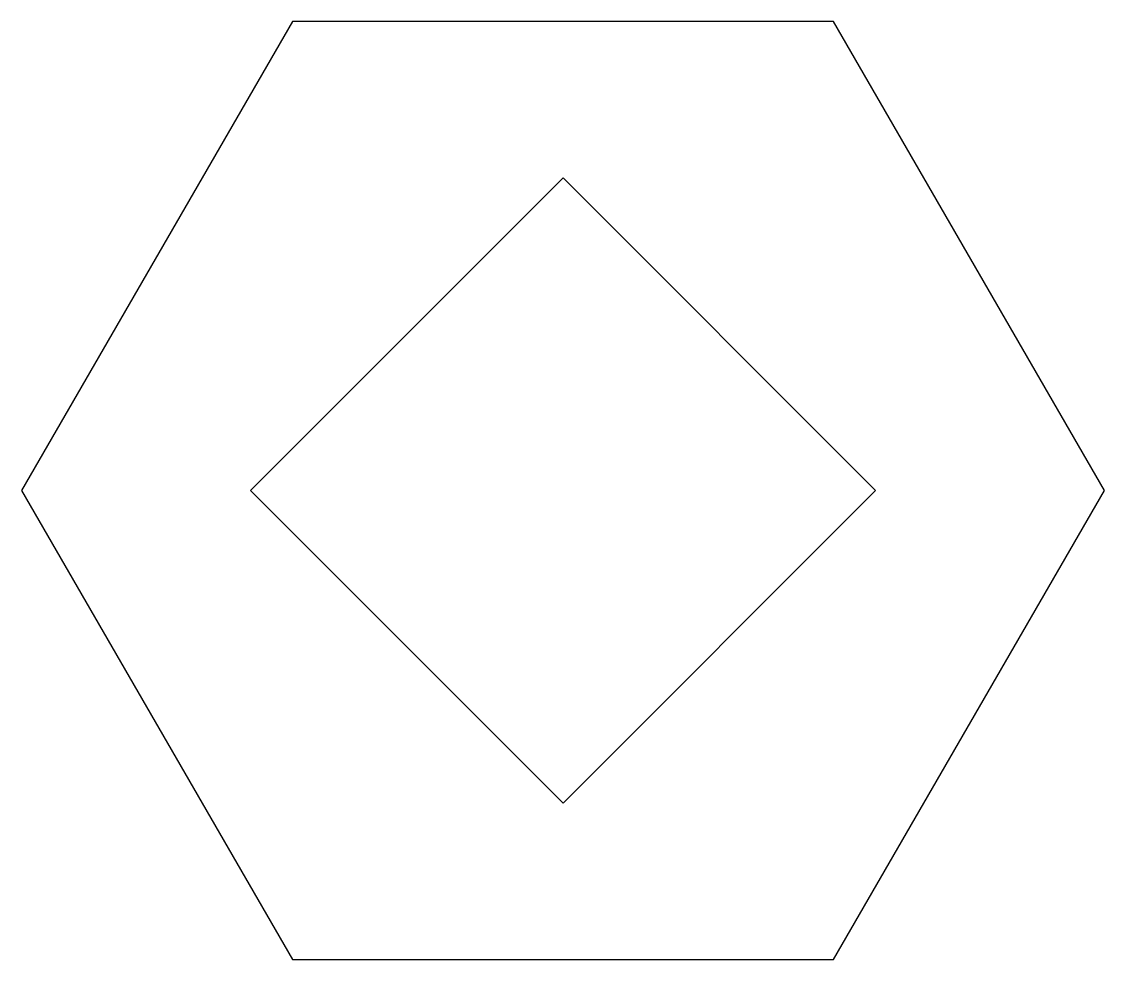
# Model space of a CAD drawing. Extents: x -1.73 to 1.73, y -1.5 to 1.5.
import ezdxf

# ---------------------------------------------------------------- set-up
doc = ezdxf.new("R2010")
doc.units = 0
doc.header["$LTSCALE"] = 0.01
doc.header["$MEASUREMENT"] = 0
doc.layers.get('0').update_dxf_attribs({"lineweight": 20})

msp = doc.modelspace()

# ---------------------------------------------------------------- linework, layer by layer
at = {"color": 0, "linetype": 'ByBlock', "lineweight": -2}
msp.add_lwpolyline([(0.866, -1.5), (1.7321, 0), (0.866, 1.5), (-0.866, 1.5), (-1.7321, 0), (-0.866, -1.5)], close=True, dxfattribs=at)
at = {"color": 0, "linetype": 'ByBlock', "lineweight": -2, "flags": 128}
msp.add_lwpolyline([(0, -1), (1, 0), (0, 1), (-1, 0)], close=True, dxfattribs=at)

doc.saveas('drawing.dxf')
